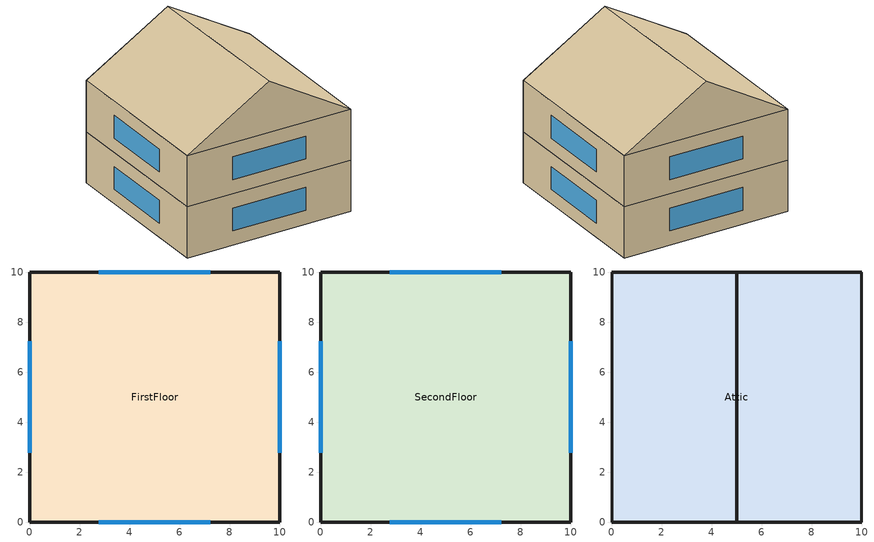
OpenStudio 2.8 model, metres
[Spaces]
FirstFloor
 floor ground: 0,0 0,10 10,10 10,0 z0
 wall outside: 10,10 0,10 0,0 10,0 10,10 z0:3
 window: 7.24,10 2.76,10 / 10,2.76 10,7.24 / 2.76,0 7.24,0 / 0,7.24 0,2.76 z0.83:2.17
SecondFloor
 floor to FirstFloor: 0,0 0,10 10,10 10,0 z3
 wall outside: 10,10 0,10 0,0 10,0 10,10 z3:6
 window: 7.24,10 2.76,10 / 10,2.76 10,7.24 / 2.76,0 7.24,0 / 0,7.24 0,2.76 z3.83:5.17
Attic
 floor to SecondFloor: 0,0 0,10 10,10 10,0 z6
 wall outside: 5,10,9 0,10,6 0,0,6 5,0,9; 5,0,9 10,0,6 10,10,6 5,10,9; 0,0,6 10,0,6 5,0,9; 10,10,6 0,10,6 5,10,9
[Building]
Building 1: Default Construction Set=Default Generic Construction Set
[Material]
Name | Roughness | Thickness {m} | Conductivity {W/m-K} | Density {kg/m3} | Specific Heat {J/kg-K} | Thermal Absorptance | Solar Absorptance | Visible Absorptance
Generic Gypsum Board | MediumSmooth | 0.0127 | 0.16 | 800 | 1090 | 0.9 | 0.5 | 0.5
Generic HW Concrete | MediumRough | 0.2 | 1.95 | 2240 | 900 | 0.9 | 0.8 | 0.8
Generic Wall Air Gap | Smooth | 0.1 | 0.667 | 1.28 | 1000 | 0.9 | 0.7 | 0.7
Generic Painted Metal | Smooth | 0.0015 | 45 | 7690 | 410 | 0.9 | 0.5 | 0.5
Generic 25mm Wood | MediumSmooth | 0.0254 | 0.15 | 608 | 1630 | 0.9 | 0.5 | 0.5
Generic 50mm Insulation; Generic 25mm Insulation | MediumRough | 0.05 | 0.03 | 43 | 1210 | 0.9 | 0.7 | 0.7
Generic Ceiling Air Gap | Smooth | 0.1 | 0.556 | 1.28 | 1000 | 0.9 | 0.7 | 0.7
Generic Acoustic Tile | MediumSmooth | 0.02 | 0.06 | 368 | 590 | 0.9 | 0.2 | 0.2
Generic LW Concrete | MediumRough | 0.1 | 0.53 | 1280 | 840 | 0.9 | 0.8 | 0.8
Material 1 | Smooth | 0.1 | 0.1 | 0.1 | 0.1 |  | 0.65 | 0.65
[WindowMaterial:Gas]
Generic Window Air Gap: Gas Type=Air; Thickness {m}=0.0127
[WindowMaterial:Glazing] Optical Data Type=SpectralAverage; Thickness {m}=0.006; Infrared Transmittance at Normal Incidence=0; Front Side Infrared Hemispherical Emissivity=0.84; Conductivity {W/m-K}=1; Dirt Correction Factor for Solar and Visible Transmittance=1; Solar Diffusing=No
Name | Solar Transmittance at Normal Incidence | Front Side Solar Reflectance at Normal Incidence | Back Side Solar Reflectance at Normal Incidence | Visible Transmittance at Normal Incidence | Front Side Visible Reflectance at Normal Incidence | Back Side Visible Reflectance at Normal Incidence | Back Side Infrared Hemispherical Emissivity
Generic Clear Glass | 0.77 | 0.07 | 0.07 | 0.88 | 0.08 | 0.08 | 0.84
Generic Low-e Glass | 0.45 | 0.36 | 0.36 | 0.71 | 0.21 | 0.21 | 0.047
[Construction]
Generic Interior Ceiling: Generic LW Concrete, Generic Ceiling Air Gap, Generic Acoustic Tile
Attic Floor Construction: Generic 25mm Wood, Generic 50mm Insulation, Generic 25mm Wood
Generic Underground Wall: Generic 50mm Insulation, Generic HW Concrete, Generic Wall Air Gap, Generic Gypsum Board
Generic Ground Slab: Generic 50mm Insulation, Generic HW Concrete
Generic Shade: Material 1
Generic Underground Roof: Generic 50mm Insulation, Generic HW Concrete, Generic Ceiling Air Gap, Generic Acoustic Tile
Generic Interior Wall: Generic Gypsum Board, Generic Wall Air Gap, Generic Gypsum Board
Generic Single Pane: Generic Clear Glass
Generic Double Pane: Generic Low-e Glass, Generic Window Air Gap, Generic Clear Glass
Generic Interior Door: Generic 25mm Wood
Generic Exterior Door: Generic Painted Metal, Generic 25mm Insulation, Generic Painted Metal
Generic Interior Floor: Generic Acoustic Tile, Generic Ceiling Air Gap, Generic LW Concrete
[DefaultConstructionSet]
Name | Default Exterior Surface Constructions | Default Interior Surface Constructions | Default Ground Contact Surface Constructions | Default Exterior SubSurface Constructions | Default Interior SubSurface Constructions | Space Shading Construction
Default Generic Construction Set | Default Surface Constructions 3 | Default Surface Constructions 1 | Default Surface Constructions 3 | Default Sub Surface Constructions 2 | Default Sub Surface Constructions 1 | Generic Shade
Attic Construction Set |  | Default Surface Constructions 4
[DefaultSurfaceConstructions]
Name | Floor Construction | Wall Construction | Roof Ceiling Construction
Default Surface Constructions 1 | Generic Interior Floor | Generic Interior Wall | Generic Interior Ceiling
Default Surface Constructions 3 | Generic Ground Slab | Generic Underground Wall | Generic Underground Roof
Default Surface Constructions 4 | Attic Floor Construction
[DefaultSubSurfaceConstructions]
Name | Operable Window Construction | Glass Door Construction | Overhead Door Construction | Fixed Window Construction | Door Construction | Skylight Construction
Default Sub Surface Constructions 1 | Generic Single Pane | Generic Single Pane | Generic Interior Door
Default Sub Surface Constructions 2 |  | Generic Double Pane |  | Generic Double Pane | Generic Exterior Door | Generic Double Pane
[SpaceType]
Generic Office Program: Design Specification Outdoor Air Object=Generic Office Ventilation
[People:Definition]
People Definition 1: Number of People Calculation Method=People/Area; People per Space Floor Area {person/m2}=0.0565; Fraction Radiant=0.3; Sensible Heat Fraction=Autocalculate
[People]
Generic Office People: People Definition=People Definition 1; Space or SpaceType=Generic Office Program; Number of People Schedule=Generic Office Occupancy; Activity Level Schedule=Generic Office Activity; Multiplier=1
[Lights:Definition]
Lights Definition 1: Design Level Calculation Method=Watts/Area; Watts per Space Floor Area {W/m2}=10.55; Fraction Radiant=0.7; Fraction Visible=0.2; Return Air Fraction=0
[Lights]
Generic Office Lighting: Lights Definition=Lights Definition 1; Space or SpaceType=Generic Office Program; Schedule=Generic Office Lighting; Fraction Replaceable=1
[ElectricEquipment:Definition]
Electric Equipment Definition 1: Design Level Calculation Method=Watts/Area; Watts per Space Floor Area {W/m2}=10.33; Fraction Latent=0; Fraction Radiant=0.5; Fraction Lost=0
[ElectricEquipment]
Generic Office Equipment: Electric Equipment Definition=Electric Equipment Definition 1; Space or SpaceType=Generic Office Program; Schedule=Generic Office Equipment
[SpaceInfiltration:DesignFlowRate]
Generic Office Infiltration: Space or SpaceType=Generic Office Program; Schedule=Generic Office Infiltration; Design Flow Rate Calculation Method=Flow/ExteriorArea; Flow per Exterior Surface Area {m3/s-m2}=0.0002266; Constant Term Coefficient=1; Temperature Term Coefficient=0; Velocity Term Coefficient=0
[DesignSpecification:OutdoorAir]
Generic Office Ventilation: Outdoor Air Flow per Person {m3/s-person}=0.00236; Outdoor Air Flow per Floor Area {m3/s-m2}=0.000305; Outdoor Air Flow Rate {m3/s}=0; Outdoor Air Flow Air Changes per Hour {1/hr}=0
[Space] Space Type=Generic Office Program
Name | Thermal Zone | Default Construction Set
FirstFloor | Thermal Zone 1
SecondFloor | Thermal Zone 2
Attic | Thermal Zone 3 | Attic Construction Set
[ThermalZone] Use Ideal Air Loads=No
Name | Thermostat
Thermal Zone 1 | Thermostat Setpoint Dual Setpoint 1
Thermal Zone 2 | Thermostat Setpoint Dual Setpoint 3
Thermal Zone 3 | Thermostat Setpoint Dual Setpoint 2
[Sizing:Zone] Zone Cooling Design Supply Air Temperature Input Method=SupplyAirTemperature; Zone Cooling Design Supply Air Temperature {C}=14; Zone Cooling Design Supply Air Temperature Difference {deltaC}=11.11; Zone Heating Design Supply Air Temperature Input Method=SupplyAirTemperature; Zone Heating Design Supply Air Temperature {C}=40; Zone Heating Design Supply Air Temperature Difference {deltaC}=11.11; Zone Cooling Design Supply Air Humidity Ratio {kg-H2O/kg-air}=0.0085; Zone Heating Design Supply Air Humidity Ratio {kg-H2O/kg-air}=0.008; Cooling Design Air Flow Method=DesignDay; Heating Design Air Flow Method=DesignDay; Account for Dedicated Outdoor Air System=No; Dedicated Outdoor Air System Control Strategy=NeutralSupplyAir; Dedicated Outdoor Air Low Setpoint Temperature for Design {C}=autosize; Dedicated Outdoor Air High Setpoint Temperature for Design {C}=autosize
Thermal Zone 1; Thermal Zone 2; Thermal Zone 3
[Zone equipment]
Thermal Zone 1: Zone HVAC Ideal Loads Air System 1
Thermal Zone 2: Zone HVAC Ideal Loads Air System 2
[ThermostatSetpoint:DualSetpoint] Heating Setpoint Temperature Schedule=Generic Office Heating; Cooling Setpoint Temperature Schedule=Generic Office Cooling
Thermostat Setpoint Dual Setpoint 1; Thermostat Setpoint Dual Setpoint 3; Thermostat Setpoint Dual Setpoint 2
[ZoneHVAC:IdealLoadsAirSystem] Heating Limit=NoLimit; Cooling Limit=NoLimit; Demand Controlled Ventilation Type=None; Outdoor Air Economizer Type=DifferentialDryBulb; Sensible Heat Recovery Effectiveness=0; Latent Heat Recovery Effectiveness=0
Zone HVAC Ideal Loads Air System 1; Zone HVAC Ideal Loads Air System 2
[Schedule:Ruleset]
Name | Default Day Schedule | Summer Design Day Schedule | Winter Design Day Schedule
Generic Office Heating | Schedule Day 1 | OfficeMedium HTGSETP_SCH_YES_OPTIMUM_Default_SmrDsn 1 | OfficeMedium HTGSETP_SCH_YES_OPTIMUM_WntrDsn 1
Generic Office Activity | Schedule Day 4 | OfficeMedium ACTIVITY_SCH_Default_SmrDsn 1 | OfficeMedium ACTIVITY_SCH_Default_WntrDsn 1
Generic Office Cooling | Schedule Day 5 | OfficeMedium CLGSETP_SCH_YES_OPTIMUM_SmrDsn 1 | OfficeMedium CLGSETP_SCH_YES_OPTIMUM_Default_WntrDsn 1
Generic Office Equipment | Schedule Day 8 | OfficeMedium BLDG_EQUIP_SCH_2013_SmrDsn 1 | OfficeMedium BLDG_EQUIP_SCH_2013_WntrDsn 1
Generic Office Infiltration | Schedule Day 11 | OfficeMedium INFIL_SCH_PNNL_Wkdy_SmrDsn 1 | OfficeMedium INFIL_SCH_PNNL_Sat_WntrDsn 1
Generic Office Lighting | Schedule Day 14 | OfficeMedium BLDG_LIGHT_SCH_2013_SmrDsn 1 | OfficeMedium BLDG_LIGHT_SCH_2013_WntrDsn 1
Generic Office Occupancy | Schedule Day 17 | OfficeMedium BLDG_OCC_SCH_SmrDsn 1 | OfficeMedium BLDG_OCC_SCH_WntrDsn 1
[Schedule:Day]
Schedule Day 1; OfficeMedium HTGSETP_SCH_YES_OPTIMUM_Default_SmrDsn 1; Schedule Day 4; OfficeMedium ACTIVITY_SCH_Default_SmrDsn 1; OfficeMedium ACTIVITY_SCH_Default_WntrDsn 1; Schedule Day 5; OfficeMedium CLGSETP_SCH_YES_OPTIMUM_Default_WntrDsn 1; OfficeMedium BLDG_EQUIP_SCH_2013_SmrDsn 1; OfficeMedium BLDG_EQUIP_SCH_2013_WntrDsn 1; Schedule Day 11; OfficeMedium BLDG_LIGHT_SCH_2013_SmrDsn 1; OfficeMedium BLDG_LIGHT_SCH_2013_WntrDsn 1; OfficeMedium BLDG_OCC_SCH_WntrDsn 1: 24, 0, 0
OfficeMedium HTGSETP_SCH_YES_OPTIMUM_WntrDsn 1: 5, 5, 17.6, 6, 6, 19.6, 7, 7, 21, 22, 22, 15.6, 24, 0, 0
Schedule Day 2: 5, 0, 17.8, 6, 0, 20, 7, 0, 21, 22, 0, 15.6, 24, 0, 0
Schedule Day 3: 5, 0, 17.8, 6, 0, 20, 7, 0, 21, 17, 0, 15.6, 24, 0, 0
OfficeMedium CLGSETP_SCH_YES_OPTIMUM_SmrDsn 1: 5, 5, 25.7, 6, 6, 25, 7, 7, 24, 22, 22, 26.7, 24, 0, 0
Schedule Day 6: 5, 0, 25.6, 6, 0, 25, 7, 0, 24, 22, 0, 26.7, 24, 0, 0
Schedule Day 7: 5, 0, 25.7, 6, 0, 25, 7, 0, 24, 17, 0, 26.7, 24, 0, 0
Schedule Day 8: 6, 0, 0.288107, 18, 0, 0.230755, 24, 0, 0
Schedule Day 9: 6, 0, 0.381235, 8, 0, 0.857778, 12, 0, 0.76247, 13, 0, 0.857778, 17, 0, 0.476543, 18, 0, 0.381235, 24, 0, 0
Schedule Day 10: 6, 0, 0.381235, 8, 0, 0.476543, 12, 0, 0.33358, 17, 0, 0.285926, 19, 0, 0.230755, 24, 0, 0
OfficeMedium INFIL_SCH_PNNL_Wkdy_SmrDsn 1: 6, 6, 0.25, 22, 22, 1, 24, 0, 0
OfficeMedium INFIL_SCH_PNNL_Sat_WntrDsn 1: 6, 6, 0.25, 18, 18, 1, 24, 0, 0
Schedule Day 12: 6, 0, 0.25, 22, 0, 1, 24, 0, 0
Schedule Day 13: 6, 0, 0.25, 18, 0, 1, 24, 0, 0
Schedule Day 14: 6, 0, 0.0431163, 18, 0, 0.05, 24, 0, 0
Schedule Day 15: 5, 0, 0.1, 6, 0, 0.0862326, 7, 0, 0.258698, 8, 0, 0.776093, 17, 0, 0.431163, 18, 0, 0.258698, 20, 0, 0.172465, 22, 0, 0.0862326, 23, 0, 0.0431163, 24, 0, 0
Schedule Day 16: 6, 0, 0.0862326, 8, 0, 0.258698, 12, 0, 0.129349, 17, 0, 0.0431163, 19, 0, 0.05, 24, 0, 0
Schedule Day 17: 6, 0, 0.05, 18, 0, 0, 24, 0, 0
OfficeMedium BLDG_OCC_SCH_SmrDsn 1: 6, 6, 1, 22, 22, 0.05, 24, 0, 0
Schedule Day 18: 6, 0, 0.1, 7, 0, 0.2, 8, 0, 0.95, 12, 0, 0.5, 13, 0, 0.95, 17, 0, 0.3, 18, 0, 0.1, 22, 0, 0.05, 24, 0, 0
Schedule Day 19: 6, 0, 0.1, 8, 0, 0.3, 12, 0, 0.1, 17, 0, 0.05, 19, 0, 0, 24, 0, 0
[Schedule:Rule] Apply Sunday=No; Date Specification Type=DateRange; Start Month=1; Start Day=1; End Month=12; End Day=31
Name | Schedule Ruleset | Rule Order | Day Schedule | Apply Monday | Apply Tuesday | Apply Wednesday | Apply Thursday | Apply Friday | Apply Saturday
Schedule Rule 1 | Generic Office Heating | 0 | Schedule Day 2 | Yes | Yes | Yes | Yes | Yes | No
Schedule Rule 2 | Generic Office Heating | 1 | Schedule Day 3 | No | No | No | No | No | Yes
Schedule Rule 3 | Generic Office Cooling | 0 | Schedule Day 6 | Yes | Yes | Yes | Yes | Yes | No
Schedule Rule 4 | Generic Office Cooling | 1 | Schedule Day 7 | No | No | No | No | No | Yes
Schedule Rule 5 | Generic Office Equipment | 0 | Schedule Day 9 | Yes | Yes | Yes | Yes | Yes | No
Schedule Rule 6 | Generic Office Equipment | 1 | Schedule Day 10 | No | No | No | No | No | Yes
Schedule Rule 7 | Generic Office Infiltration | 0 | Schedule Day 12 | Yes | Yes | Yes | Yes | Yes | No
Schedule Rule 8 | Generic Office Infiltration | 1 | Schedule Day 13 | No | No | No | No | No | Yes
Schedule Rule 9 | Generic Office Lighting | 0 | Schedule Day 15 | Yes | Yes | Yes | Yes | Yes | No
Schedule Rule 10 | Generic Office Lighting | 1 | Schedule Day 16 | No | No | No | No | No | Yes
Schedule Rule 11 | Generic Office Occupancy | 0 | Schedule Day 18 | Yes | Yes | Yes | Yes | Yes | No
Schedule Rule 12 | Generic Office Occupancy | 1 | Schedule Day 19 | No | No | No | No | No | Yes
